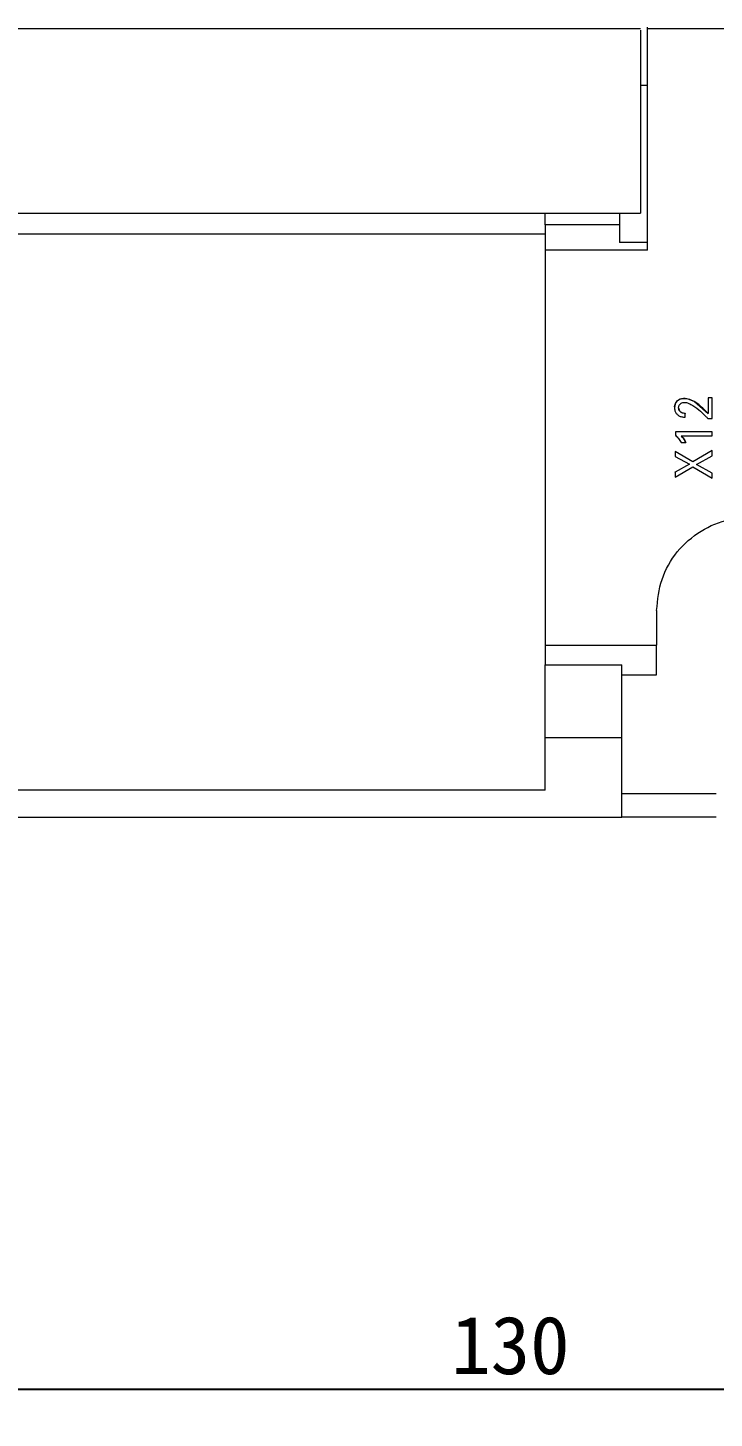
# Model space of a CAD drawing. Header units: millimetres. Extents: x 983 to 2111, y 2638 to 4457.
# Drawn here: x 1999.6 to 2029.2, y 4136.7 to 4196.5 of the extents above; entities that cross this region are included whole.
import ezdxf

# ---------------------------------------------------------------- set-up
doc = ezdxf.new("R2010")
doc.units = ezdxf.units.MM
doc.styles.get("Standard").update_dxf_attribs({"font": ''})
doc.styles.get('Standard').set_extended_font_data('SimSun')
doc.dimstyles.new('ISO-25', dxfattribs={"dimtxt": 2.5, "dimasz": 2.5, "dimexe": 1.25, "dimexo": 0.625, "dimtad": 1, "dimtxsty": 'Standard', "dimcen": 2.5, "dimadec": 0, "dimazin": 0, "dimtfac": 1, "dimtmove": 0, "dimatfit": 3, "dimfxl": 1, "dimarcsym": 0})

# ---------------------------------------------------------------- blocks, each defined once
blk = doc.blocks.new('*D207')
at = {"color": 0, "lineweight": -2, "transparency": 16777216}
for p, q in [((1955.429, 4182.134), (1955.429, 4136.669)), ((2085.429, 4182.134), (2085.429, 4136.669)), ((1957.929, 4137.919), (2082.929, 4137.919))]:
    blk.add_line(p, q, dxfattribs=at)
at = {"color": 0, "lineweight": -3, "transparency": 16777216}
for points in [[(1957.929, 4138.335), (1957.929, 4137.502), (1955.429, 4137.919)], [(2082.929, 4138.335), (2082.929, 4137.502), (2085.429, 4137.919)]]:
    blk.add_solid(points, dxfattribs=at)
at = {"layer": 'Defpoints', "color": 0, "lineweight": -3, "transparency": 16777216}
for p in [(1955.429, 4182.759), (2085.429, 4182.759), (2085.429, 4137.919)]:
    blk.add_point(p, dxfattribs=at)
at = {"color": 0, "lineweight": -3, "transparency": 16777216, "insert": (2020.429, 4139.794), "char_height": 2.5, "attachment_point": 5}
blk.add_mtext('130', dxfattribs=at)
blk = doc.blocks.new('1215DCDCDC')
at = {"color": 7, "linetype": 'Continuous', "lineweight": 15}
for p, q in [((1988.329, 4196.489), (2026.029, 4196.489)), ((2026.029, 4196.415), (2026.029, 4188.545)), ((2026.329, 4196.489), (2026.329, 4196.556)), ((2026.329, 4196.489), (2083.229, 4196.489)), ((2026.329, 4186.954), (2026.329, 4196.489)), ((2026.329, 4194.045), (2026.029, 4194.045)), ((1988.329, 4188.545), (2026.029, 4188.545)), ((2021.929, 4188.045), (2021.929, 4188.545)), ((2025.129, 4188.045), (2021.929, 4188.045)), ((2021.929, 4188.045), (2021.929, 4186.954)), ((2025.129, 4188.545), (2025.129, 4187.275)), ((1998.908, 4187.648), (2021.929, 4187.648)), ((2021.929, 4186.954), (2021.929, 4169.945)), ((2026.329, 4186.954), (2021.929, 4186.954)), ((2026.329, 4187.275), (2025.129, 4187.275)), ((2027.501, 4180.17), (2027.501, 4180.163)), ((2028.95, 4180.595), (2028.95, 4180.589)), ((2029.125, 4180.589), (2028.95, 4180.589)), ((2028.95, 4180.589), (2028.95, 4179.916)), ((2029.125, 4180.595), (2029.125, 4180.589)), ((2029.125, 4179.708), (2029.125, 4180.589)), ((2027.957, 4179.933), (2027.957, 4179.926)), ((2027.957, 4179.761), (2027.957, 4179.926)), ((2028.933, 4179.708), (2029.125, 4179.708)), ((2027.534, 4179.124), (2027.534, 4179.131)), ((2027.534, 4179.124), (2027.534, 4178.98)), ((2029.125, 4179.124), (2027.534, 4179.124)), ((2029.125, 4179.131), (2029.125, 4179.124)), ((2029.125, 4178.953), (2029.125, 4179.124)), ((2027.78, 4178.674), (2027.98, 4178.674)), ((2027.781, 4178.953), (2029.125, 4178.953)), ((2027.98, 4178.681), (2027.98, 4178.674)), ((2027.525, 4178.288), (2027.525, 4178.281)), ((2027.525, 4178.281), (2027.525, 4178.073)), ((2028.292, 4177.836), (2027.525, 4178.281)), ((2027.525, 4178.073), (2028.146, 4177.735)), ((2029.125, 4178.325), (2028.292, 4177.836)), ((2028.292, 4177.843), (2028.292, 4177.836)), ((2028.443, 4177.721), (2029.125, 4178.102)), ((2029.125, 4178.332), (2029.125, 4178.325)), ((2029.125, 4178.102), (2029.125, 4178.325)), ((2028.146, 4177.735), (2027.525, 4177.396)), ((2027.525, 4177.178), (2028.287, 4177.618)), ((2027.525, 4177.396), (2027.525, 4177.403)), ((2027.525, 4177.396), (2027.525, 4177.178)), ((2028.287, 4177.618), (2029.125, 4177.135)), ((2029.125, 4177.349), (2028.443, 4177.721)), ((2029.125, 4177.356), (2029.125, 4177.349)), ((2029.125, 4177.135), (2029.125, 4177.349)), ((2026.729, 4171.445), (2026.729, 4169.945)), ((2021.929, 4169.945), (2026.729, 4169.945)), ((2021.929, 4169.945), (2021.929, 4169.099)), ((2026.729, 4168.675), (2026.729, 4169.945)), ((2021.929, 4169.099), (2025.229, 4169.099)), ((2021.929, 4165.973), (2021.929, 4169.099)), ((2025.229, 4165.973), (2025.229, 4169.099)), ((2025.229, 4168.675), (2026.729, 4168.675)), ((2021.929, 4165.973), (2025.229, 4165.973)), ((2021.929, 4163.707), (2021.929, 4165.973)), ((2025.229, 4162.545), (2025.229, 4165.973)), ((2021.929, 4163.707), (1998.908, 4163.707)), ((2029.289, 4163.545), (2025.229, 4163.545)), ((1955.429, 4162.545), (2025.229, 4162.545)), ((2029.289, 4162.545), (2025.229, 4162.545))]:
    blk.add_line(p, q, dxfattribs=at)
at = {"color": 7, "linetype": 'Continuous', "lineweight": 15, "flags": 128}
blk.add_lwpolyline([(2027.507, 4180.17), (2027.504, 4180.223), (2027.538, 4180.352), (2027.617, 4180.462), (2027.717, 4180.529), (2027.863, 4180.567), (2028.067, 4180.552), (2028.365, 4180.429), (2028.95, 4179.923), (2028.95, 4179.923)], dxfattribs=at)
at = {"color": 7, "linetype": 'Continuous', "lineweight": 15}
for points, knots in [([(2028.95, 4179.916), (2028.801, 4180.07), (2028.58, 4180.298), (2028.232, 4180.504), (2027.993, 4180.57), (2027.806, 4180.559), (2027.67, 4180.507), (2027.574, 4180.418), (2027.511, 4180.296), (2027.494, 4180.152), (2027.517, 4180.009), (2027.589, 4179.896), (2027.686, 4179.817), (2027.812, 4179.768), (2027.906, 4179.763), (2027.957, 4179.761)], [0, 0, 0, 0, 0.248099, 0.367223, 0.466452, 0.531142, 0.581619, 0.632335, 0.6798, 0.738136, 0.798606, 0.844899, 0.89108, 0.941289, 1, 1, 1, 1]), ([(2027.675, 4180.169), (2027.674, 4180.166), (2027.67, 4180.133), (2027.687, 4180.073), (2027.733, 4180.007), (2027.797, 4179.963), (2027.872, 4179.937), (2027.928, 4179.935), (2027.957, 4179.933)], [0, 0, 0, 0, 0.0237319, 0.2404855, 0.4293094, 0.5977064, 0.7925062, 1, 1, 1, 1]), ([(2027.957, 4179.926), (2027.911, 4179.929), (2027.837, 4179.935), (2027.749, 4179.986), (2027.697, 4180.046), (2027.671, 4180.126), (2027.672, 4180.207), (2027.699, 4180.284), (2027.746, 4180.341), (2027.817, 4180.383), (2027.908, 4180.401), (2028.046, 4180.388), (2028.39, 4180.228), (2028.682, 4179.967), (2028.902, 4179.741), (2028.933, 4179.708)], [0, 0, 0, 0, 0.06741, 0.106806, 0.146382, 0.181675, 0.227911, 0.263637, 0.299472, 0.334314, 0.383256, 0.433455, 0.535616, 0.932792, 1, 1, 1, 1]), ([(2027.534, 4178.98), (2027.559, 4178.958), (2027.609, 4178.914), (2027.698, 4178.817), (2027.747, 4178.731), (2027.78, 4178.674)], [0, 0, 0, 0, 0.251395, 0.50283, 1, 1, 1, 1]), ([(2027.781, 4178.96), (2027.802, 4178.94), (2027.843, 4178.9), (2027.913, 4178.808), (2027.953, 4178.732), (2027.98, 4178.681)], [0, 0, 0, 0, 0.250703, 0.501673, 1, 1, 1, 1]), ([(2027.98, 4178.674), (2027.967, 4178.7), (2027.941, 4178.751), (2027.881, 4178.849), (2027.821, 4178.912), (2027.781, 4178.953)], [0, 0, 0, 0, 0.250727, 0.50159, 1, 1, 1, 1]), ([(2026.729, 4171.445), (2026.775, 4171.897), (2026.868, 4172.801), (2027.563, 4174.011), (2028.589, 4174.908), (2029.71, 4175.376), (2030.44, 4175.425), (2030.729, 4175.445)], [0, 0, 0, 0, 0.216394, 0.432599, 0.650531, 0.86152, 1, 1, 1, 1])]:
    blk.add_open_spline(points, degree=3, knots=knots, dxfattribs=at)

msp = doc.modelspace()

# ---------------------------------------------------------------- block references
at = {"lineweight": -3}
msp.add_blockref('1215DCDCDC', (0, 0), dxfattribs=at)

# ---------------------------------------------------------------- dimensions: what is measured, and where the dimension line sits
dim = msp.add_linear_dim(base=(2085.429, 4137.919), p1=(1955.429, 4182.759), p2=(2085.429, 4182.759), dimstyle='ISO-25', dxfattribs=at)
dim.commit()
dim.dimension.update_dxf_attribs({"geometry": '*D207', "text_midpoint": (2020.429, 4139.794)})

doc.saveas('drawing.dxf')
